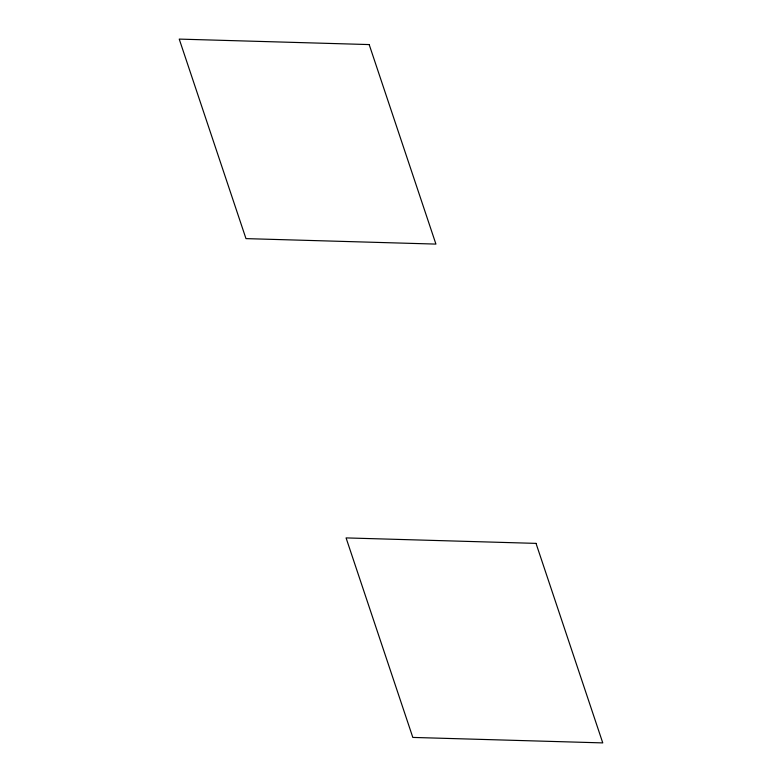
<?xml version="1.0" encoding="UTF-8"?>
<svg xmlns="http://www.w3.org/2000/svg" width="782" height="782" viewBox="0 0 782 782"><rect width="100%" height="100%" fill="white"/><g stroke="black" fill="none" stroke-linecap="round" stroke-linejoin="round"><path stroke-width="1.17" d="M369.182 44.574L179.234 39.1L245.978 238.618L435.926 244.092L369.182 44.574M536.022 543.382L346.074 537.908L412.818 737.426L602.766 742.9L536.022 543.382"/></g></svg>
